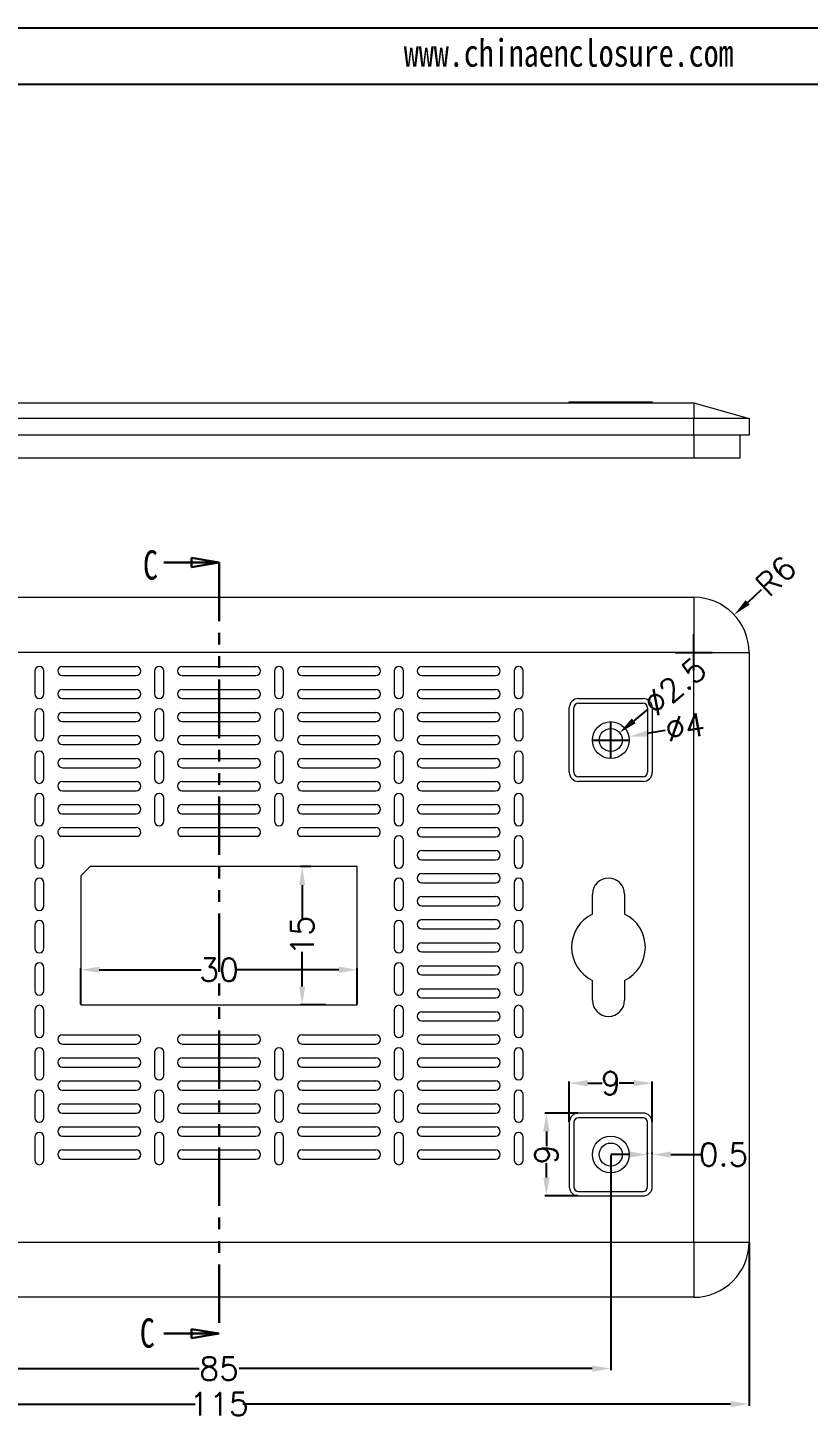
# Model space of a CAD drawing. Header units: inches. Extents: x 1765 to 3463, y 573 to 848.
# Drawn here: x 1856.5 to 1941.1, y 678.7 to 829.7 of the extents above; entities that cross this region are included whole.
import ezdxf

# ---------------------------------------------------------------- set-up
doc = ezdxf.new("R2010")
doc.units = ezdxf.units.IN
doc.linetypes.add('PHANTOM', pattern=[12.7, 6.35, -1.27, 1.27, -1.27, 1.27, -1.27])
doc.layers.add('文字', color=81, linetype='Continuous')
doc.styles.add('SLDTEXTSTYLE0', font='TXT', dxfattribs={"width": 0.75})
doc.styles.get("Standard").update_dxf_attribs({"font": 'txt', "bigfont": 'gbcbig.shx'})
doc.styles.add('宋体', font='', dxfattribs={"width": 0.8, "height": 3.5})
doc.styles.get('宋体').set_extended_font_data('SimSun')
doc.dimstyles.new('2.5', dxfattribs={"dimtxt": 2.5, "dimasz": 2, "dimexe": 0.18, "dimexo": 0.0625, "dimgap": 0.09, "dimtad": 0, "dimzin": 12, "dimdsep": 46, "dimtxsty": 'Standard', "dimcen": 2, "dimclrd": 3, "dimclre": 3, "dimadec": 0, "dimazin": 0, "dimtfac": 1, "dimtofl": 0, "dimtmove": 0, "dimatfit": 3, "dimfxl": 1, "dimtolj": 1, "dimtzin": 0, "dimarcsym": 0})

# ---------------------------------------------------------------- blocks, each defined once
blk = doc.blocks.new('_CLOSED')
at = {"color": 0, "linetype": 'ByBlock', "lineweight": -2}
for p, q in [((-1, 0.166667), (0, 0)), ((-1, 0.166667), (-1, -0.166667)), ((0, 0), (-1, -0.166667)), ((0, 0), (-1, 0))]:
    blk.add_line(p, q, dxfattribs=at)
blk = doc.blocks.new('*D261')
at = {"color": 3, "lineweight": -2}
for p, q in [((1819.7, 697.85), (1819.7, 680.14)), ((1934.7, 697.85), (1934.7, 680.14)), ((1821.7, 680.32), (1874.61, 680.32)), ((1932.7, 680.32), (1879.79, 680.32))]:
    blk.add_line(p, q, dxfattribs=at)
at = {"color": 3}
for points in [[(1821.7, 680.65), (1821.7, 679.99), (1819.7, 680.32)], [(1932.7, 680.65), (1932.7, 679.99), (1934.7, 680.32)]]:
    blk.add_solid(points, dxfattribs=at)
at = {"layer": 'Defpoints', "color": 0}
for p in [(1819.7, 697.91), (1934.7, 697.91), (1934.7, 680.32)]:
    blk.add_point(p, dxfattribs=at)
at = {"color": 0, "insert": (1877.2, 680.32), "char_height": 2.5, "attachment_point": 5}
blk.add_mtext('\\A1;115', dxfattribs=at)
blk = doc.blocks.new('*D267')
at = {"color": 3, "lineweight": -2}
for p, q in [((1834.7, 707.35), (1834.7, 683.99)), ((1919.7, 707.35), (1919.7, 683.99)), ((1836.7, 684.17), (1875.03, 684.17)), ((1917.7, 684.17), (1879.38, 684.17))]:
    blk.add_line(p, q, dxfattribs=at)
at = {"color": 3}
for points in [[(1836.7, 684.51), (1836.7, 683.84), (1834.7, 684.17)], [(1917.7, 684.51), (1917.7, 683.84), (1919.7, 684.17)]]:
    blk.add_solid(points, dxfattribs=at)
at = {"layer": 'Defpoints', "color": 0}
for p in [(1834.7, 707.41), (1919.7, 707.41), (1919.7, 684.17)]:
    blk.add_point(p, dxfattribs=at)
at = {"color": 0, "insert": (1877.2, 684.17), "char_height": 2.5, "attachment_point": 5}
blk.add_mtext('\\A1;85', dxfattribs=at)
blk = doc.blocks.new('*D268')
at = {"color": 3, "lineweight": -2}
for p, q in [((1862.2, 723.73), (1862.2, 727.65)), ((1864.2, 727.47), (1875.24, 727.47)), ((1890.2, 727.47), (1879.17, 727.47)), ((1892.2, 723.73), (1892.2, 727.65))]:
    blk.add_line(p, q, dxfattribs=at)
at = {"color": 3}
for points in [[(1864.2, 727.81), (1864.2, 727.14), (1862.2, 727.47)], [(1890.2, 727.81), (1890.2, 727.14), (1892.2, 727.47)]]:
    blk.add_solid(points, dxfattribs=at)
at = {"layer": 'Defpoints', "color": 0}
for p in [(1892.2, 727.47), (1862.2, 723.67), (1892.2, 723.67)]:
    blk.add_point(p, dxfattribs=at)
at = {"color": 0, "insert": (1877.2, 727.47), "char_height": 2.5, "attachment_point": 5}
blk.add_mtext('\\A1;30', dxfattribs=at)
blk = doc.blocks.new('*D269')
at = {"color": 3, "lineweight": -2}
for p, q in [((1887.14, 738.67), (1886.04, 738.67)), ((1886.22, 736.67), (1886.22, 732.92)), ((1886.22, 725.67), (1886.22, 729.41)), ((1888.75, 723.67), (1886.04, 723.67))]:
    blk.add_line(p, q, dxfattribs=at)
at = {"color": 3}
for points in [[(1885.89, 736.67), (1886.55, 736.67), (1886.22, 738.67)], [(1885.89, 725.67), (1886.55, 725.67), (1886.22, 723.67)]]:
    blk.add_solid(points, dxfattribs=at)
at = {"layer": 'Defpoints', "color": 0}
for p in [(1886.22, 738.67), (1887.2, 738.67), (1888.81, 723.67)]:
    blk.add_point(p, dxfattribs=at)
at = {"color": 0, "insert": (1886.22, 731.17), "char_height": 2.5, "attachment_point": 5, "rotation": 90}
blk.add_mtext('\\A1;15', dxfattribs=at)
blk = doc.blocks.new('*D271')
at = {"color": 3, "lineweight": -2}
for p, q in [((1936.02, 768.73), (1934.56, 767.36)), ((1928.7, 759.91), (1928.7, 763.91)), ((1926.7, 761.91), (1930.7, 761.91))]:
    blk.add_line(p, q, dxfattribs=at)
at = {"color": 3}
blk.add_solid([(1934.33, 767.61), (1934.78, 767.12), (1933.09, 766)], dxfattribs=at)
at = {"layer": 'Defpoints', "color": 0}
for p in [(1933.09, 766), (1928.7, 761.91)]:
    blk.add_point(p, dxfattribs=at)
at = {"color": 0, "insert": (1937.61, 770.21), "char_height": 2.5, "attachment_point": 5, "rotation": 42.9715}
blk.add_mtext('\\A1;R6', dxfattribs=at)
blk = doc.blocks.new('*D279')
at = {"color": 3, "lineweight": -2}
for p, q in [((1915.2, 710.97), (1915.2, 715.34)), ((1917.2, 715.16), (1918.78, 715.16)), ((1922.2, 715.16), (1920.63, 715.16)), ((1924.2, 710.97), (1924.2, 715.34))]:
    blk.add_line(p, q, dxfattribs=at)
at = {"color": 3}
for points in [[(1917.2, 715.49), (1917.2, 714.82), (1915.2, 715.16)], [(1922.2, 715.49), (1922.2, 714.82), (1924.2, 715.16)]]:
    blk.add_solid(points, dxfattribs=at)
at = {"layer": 'Defpoints', "color": 0}
for p in [(1924.2, 715.16), (1915.2, 710.91), (1924.2, 710.91)]:
    blk.add_point(p, dxfattribs=at)
at = {"color": 0, "insert": (1919.7, 715.16), "char_height": 2.5, "attachment_point": 5}
blk.add_mtext('\\A1;9', dxfattribs=at)
blk = doc.blocks.new('*D280')
at = {"color": 3, "lineweight": -2}
for p, q in [((1916.14, 711.91), (1912.53, 711.91)), ((1912.71, 709.91), (1912.71, 708.33)), ((1912.71, 704.91), (1912.71, 706.49)), ((1916.14, 702.91), (1912.53, 702.91))]:
    blk.add_line(p, q, dxfattribs=at)
at = {"color": 3}
for points in [[(1912.38, 709.91), (1913.05, 709.91), (1912.71, 711.91)], [(1912.38, 704.91), (1913.05, 704.91), (1912.71, 702.91)]]:
    blk.add_solid(points, dxfattribs=at)
at = {"layer": 'Defpoints', "color": 0}
for p in [(1916.2, 711.91), (1912.71, 702.91), (1916.2, 702.91)]:
    blk.add_point(p, dxfattribs=at)
at = {"color": 0, "insert": (1912.71, 707.41), "char_height": 2.5, "attachment_point": 5, "rotation": 90}
blk.add_mtext('\\A1;9', dxfattribs=at)
blk = doc.blocks.new('*D281')
at = {"color": 3, "lineweight": -2}
for p, q in [((1921.7, 707.41), (1919.7, 707.41)), ((1923.7, 707.47), (1923.7, 707.59)), ((1924.2, 707.47), (1924.2, 707.59)), ((1926.2, 707.41), (1929.55, 707.41))]:
    blk.add_line(p, q, dxfattribs=at)
at = {"color": 3}
for points in [[(1921.7, 707.74), (1921.7, 707.08), (1923.7, 707.41)], [(1926.2, 707.74), (1926.2, 707.08), (1924.2, 707.41)]]:
    blk.add_solid(points, dxfattribs=at)
at = {"layer": 'Defpoints', "color": 0}
for p in [(1923.7, 707.41), (1924.2, 707.41), (1924.2, 707.41)]:
    blk.add_point(p, dxfattribs=at)
at = {"color": 0, "insert": (1931.93, 707.41), "char_height": 2.5, "attachment_point": 5}
blk.add_mtext('\\A1;0.5', dxfattribs=at)
blk = doc.blocks.new('*D288')
at = {"color": 3, "lineweight": -2}
for p, q in [((1923.73, 755.78), (1922.19, 754.5)), ((1919.7, 750.41), (1919.7, 754.41)), ((1917.7, 752.41), (1921.7, 752.41))]:
    blk.add_line(p, q, dxfattribs=at)
at = {"color": 3}
blk.add_solid([(1921.98, 754.75), (1922.41, 754.24), (1920.66, 753.21)], dxfattribs=at)
at = {"layer": 'Defpoints', "color": 0}
for p in [(1920.66, 753.21), (1918.74, 751.61)]:
    blk.add_point(p, dxfattribs=at)
at = {"color": 0, "insert": (1926.67, 758.24), "char_height": 2.5, "attachment_point": 5, "rotation": 39.9162}
blk.add_mtext('\\A1;∅2.5', dxfattribs=at)
blk = doc.blocks.new('*D289')
at = {"color": 3, "lineweight": -2}
for p, q in [((1919.7, 750.41), (1919.7, 754.41)), ((1917.7, 752.41), (1921.7, 752.41)), ((1925.61, 753.45), (1923.64, 753.11))]:
    blk.add_line(p, q, dxfattribs=at)
at = {"color": 3}
blk.add_solid([(1923.58, 753.43), (1923.7, 752.78), (1921.67, 752.76)], dxfattribs=at)
at = {"layer": 'Defpoints', "color": 0}
for p in [(1921.67, 752.76), (1917.73, 752.06)]:
    blk.add_point(p, dxfattribs=at)
at = {"color": 0, "insert": (1927.75, 753.83), "char_height": 2.5, "attachment_point": 5, "rotation": 9.9906}
blk.add_mtext('\\A1;∅4', dxfattribs=at)

msp = doc.modelspace()

# ---------------------------------------------------------------- linework, layer by layer
for p, q in [((1764.615, 829.736), (2127.775, 829.736)), ((1774.012, 823.623), (2121.661, 823.623))]:
    msp.add_line(p, q)
at = {"color": 7, "linetype": 'Continuous', "lineweight": 15}
for p, q in [((1825.702, 789.019), (1928.702, 789.019)), ((1915.202, 789.019), (1915.202, 789.119)), ((1915.202, 789.119), (1916.202, 789.119)), ((1916.202, 789.119), (1916.202, 789.019)), ((1916.202, 789.119), (1923.202, 789.119)), ((1923.202, 789.019), (1923.202, 789.119)), ((1923.202, 789.119), (1924.202, 789.119)), ((1924.202, 789.119), (1924.202, 789.019)), ((1928.702, 789.019), (1928.702, 787.319)), ((1928.702, 789.019), (1934.702, 787.319)), ((1928.702, 787.319), (1825.702, 787.319)), ((1928.702, 785.519), (1928.702, 787.319)), ((1934.702, 787.319), (1928.702, 787.319)), ((1934.702, 787.319), (1934.702, 785.519)), ((1928.702, 785.519), (1825.702, 785.519)), ((1934.702, 785.519), (1928.702, 785.519)), ((1928.702, 785.519), (1928.702, 783.019)), ((1933.702, 785.519), (1933.702, 783.019)), ((1928.702, 783.019), (1825.702, 783.019)), ((1933.702, 783.019), (1928.702, 783.019)), ((1825.702, 767.911), (1928.702, 767.911)), ((1928.702, 767.911), (1928.702, 761.911)), ((1928.702, 761.911), (1825.702, 761.911)), ((1928.702, 697.911), (1928.702, 761.911)), ((1928.702, 761.911), (1934.702, 761.911)), ((1934.702, 761.911), (1934.702, 697.911)), ((1857.202, 759.911), (1857.202, 757.411)), ((1858.202, 757.411), (1858.202, 759.911)), ((1860.202, 760.411), (1868.202, 760.411)), ((1870.202, 759.911), (1870.202, 757.411)), ((1871.202, 757.411), (1871.202, 759.911)), ((1873.202, 760.411), (1881.202, 760.411)), ((1883.202, 759.911), (1883.202, 757.411)), ((1884.202, 757.411), (1884.202, 759.911)), ((1886.202, 760.411), (1894.202, 760.411)), ((1896.202, 759.911), (1896.202, 757.411)), ((1897.202, 757.411), (1897.202, 759.911)), ((1899.202, 760.411), (1907.202, 760.411)), ((1909.202, 759.911), (1909.202, 757.411)), ((1910.202, 757.411), (1910.202, 759.911)), ((1860.202, 759.411), (1868.202, 759.411)), ((1873.202, 759.411), (1881.202, 759.411)), ((1886.202, 759.411), (1894.202, 759.411)), ((1899.202, 759.411), (1907.202, 759.411)), ((1860.202, 757.911), (1868.202, 757.911)), ((1860.202, 756.911), (1868.202, 756.911)), ((1873.202, 757.911), (1881.202, 757.911)), ((1873.202, 756.911), (1881.202, 756.911)), ((1886.202, 757.911), (1894.202, 757.911)), ((1886.202, 756.911), (1894.202, 756.911)), ((1899.202, 757.911), (1907.202, 757.911)), ((1899.202, 756.911), (1907.202, 756.911)), ((1916.202, 756.911), (1923.202, 756.911)), ((1857.202, 755.311), (1857.202, 752.811)), ((1858.202, 752.811), (1858.202, 755.311)), ((1860.202, 755.411), (1868.202, 755.411)), ((1870.202, 755.311), (1870.202, 752.811)), ((1871.202, 752.811), (1871.202, 755.311)), ((1873.202, 755.411), (1881.202, 755.411)), ((1883.202, 755.311), (1883.202, 752.811)), ((1884.202, 752.811), (1884.202, 755.311)), ((1886.202, 755.411), (1894.202, 755.411)), ((1896.202, 755.311), (1896.202, 752.811)), ((1897.202, 752.811), (1897.202, 755.311)), ((1899.202, 755.411), (1907.202, 755.411)), ((1909.202, 755.311), (1909.202, 752.811)), ((1910.202, 752.811), (1910.202, 755.311)), ((1915.202, 748.911), (1915.202, 755.911)), ((1915.702, 748.911), (1915.702, 755.911)), ((1916.202, 756.411), (1923.202, 756.411)), ((1923.702, 755.911), (1923.702, 748.911)), ((1924.202, 755.911), (1924.202, 748.911)), ((1860.202, 754.411), (1868.202, 754.411)), ((1873.202, 754.411), (1881.202, 754.411)), ((1886.202, 754.411), (1894.202, 754.411)), ((1899.202, 754.411), (1907.202, 754.411)), ((1860.202, 752.911), (1868.202, 752.911)), ((1873.202, 752.911), (1881.202, 752.911)), ((1886.202, 752.911), (1894.202, 752.911)), ((1899.202, 752.911), (1907.202, 752.911)), ((1860.202, 751.911), (1868.202, 751.911)), ((1873.202, 751.911), (1881.202, 751.911)), ((1886.202, 751.911), (1894.202, 751.911)), ((1899.202, 751.911), (1907.202, 751.911)), ((1857.202, 750.711), (1857.202, 748.211)), ((1858.202, 748.211), (1858.202, 750.711)), ((1860.202, 750.411), (1868.202, 750.411)), ((1860.202, 749.411), (1868.202, 749.411)), ((1870.202, 750.711), (1870.202, 748.211)), ((1871.202, 748.211), (1871.202, 750.711)), ((1873.202, 750.411), (1881.202, 750.411)), ((1873.202, 749.411), (1881.202, 749.411)), ((1883.202, 750.711), (1883.202, 748.211)), ((1884.202, 748.211), (1884.202, 750.711)), ((1886.202, 750.411), (1894.202, 750.411)), ((1886.202, 749.411), (1894.202, 749.411)), ((1896.202, 750.711), (1896.202, 748.211)), ((1897.202, 748.211), (1897.202, 750.711)), ((1899.202, 750.411), (1907.202, 750.411)), ((1899.202, 749.411), (1907.202, 749.411)), ((1909.202, 750.711), (1909.202, 748.211)), ((1910.202, 748.211), (1910.202, 750.711)), ((1860.202, 747.911), (1868.202, 747.911)), ((1873.202, 747.911), (1881.202, 747.911)), ((1886.202, 747.911), (1894.202, 747.911)), ((1899.202, 747.911), (1907.202, 747.911)), ((1923.202, 748.411), (1916.202, 748.411)), ((1923.202, 747.911), (1916.202, 747.911)), ((1860.202, 746.911), (1868.202, 746.911)), ((1873.202, 746.911), (1881.202, 746.911)), ((1886.202, 746.911), (1894.202, 746.911)), ((1899.202, 746.911), (1907.202, 746.911)), ((1857.202, 746.111), (1857.202, 743.611)), ((1858.202, 743.611), (1858.202, 746.111)), ((1860.202, 745.411), (1868.202, 745.411)), ((1870.202, 746.111), (1870.202, 743.611)), ((1871.202, 743.611), (1871.202, 746.111)), ((1873.202, 745.411), (1881.202, 745.411)), ((1883.202, 746.111), (1883.202, 743.611)), ((1884.202, 743.611), (1884.202, 746.111)), ((1886.202, 745.411), (1894.202, 745.411)), ((1896.202, 746.111), (1896.202, 743.611)), ((1897.202, 743.611), (1897.202, 746.111)), ((1899.202, 745.411), (1907.202, 745.411)), ((1909.202, 746.111), (1909.202, 743.611)), ((1910.202, 743.611), (1910.202, 746.111)), ((1860.202, 744.411), (1868.202, 744.411)), ((1873.202, 744.411), (1881.202, 744.411)), ((1886.202, 744.411), (1894.202, 744.411)), ((1899.202, 744.411), (1907.202, 744.411)), ((1868.385, 741.946), (1860.019, 741.946)), ((1860.202, 742.911), (1868.202, 742.911)), ((1881.385, 741.946), (1873.019, 741.946)), ((1873.202, 742.911), (1881.202, 742.911)), ((1894.385, 741.946), (1886.019, 741.946)), ((1886.202, 742.911), (1894.202, 742.911)), ((1899.202, 742.911), (1907.202, 742.911)), ((1899.202, 741.911), (1907.202, 741.911)), ((1857.202, 741.511), (1857.202, 739.011)), ((1858.202, 739.011), (1858.202, 741.511)), ((1896.202, 741.511), (1896.202, 739.011)), ((1897.202, 739.011), (1897.202, 741.511)), ((1899.202, 740.411), (1907.202, 740.411)), ((1909.202, 741.511), (1909.202, 739.011)), ((1910.202, 739.011), (1910.202, 741.511)), ((1899.202, 739.411), (1907.202, 739.411)), ((1862.202, 737.666), (1863.202, 738.666)), ((1862.202, 737.666), (1862.202, 723.666)), ((1892.202, 738.666), (1863.202, 738.666)), ((1892.202, 723.666), (1892.202, 738.666)), ((1899.202, 737.911), (1907.202, 737.911)), ((1857.202, 736.911), (1857.202, 734.411)), ((1858.202, 734.411), (1858.202, 736.911)), ((1896.202, 736.911), (1896.202, 734.411)), ((1897.202, 734.411), (1897.202, 736.911)), ((1899.202, 736.911), (1907.202, 736.911)), ((1909.202, 736.911), (1909.202, 734.411)), ((1910.202, 734.411), (1910.202, 736.911)), ((1917.702, 733.508), (1917.702, 735.661)), ((1921.202, 735.661), (1921.202, 733.508)), ((1899.202, 735.411), (1907.202, 735.411)), ((1899.202, 734.411), (1907.202, 734.411)), ((1899.202, 732.911), (1907.202, 732.911)), ((1857.202, 732.311), (1857.202, 729.811)), ((1858.202, 729.811), (1858.202, 732.311)), ((1896.202, 732.311), (1896.202, 729.811)), ((1897.202, 729.811), (1897.202, 732.311)), ((1899.202, 731.911), (1907.202, 731.911)), ((1909.202, 732.311), (1909.202, 729.811)), ((1910.202, 729.811), (1910.202, 732.311)), ((1899.202, 730.411), (1907.202, 730.411)), ((1899.202, 729.411), (1907.202, 729.411)), ((1857.202, 727.711), (1857.202, 725.211)), ((1858.202, 725.211), (1858.202, 727.711)), ((1896.202, 727.711), (1896.202, 725.211)), ((1897.202, 725.211), (1897.202, 727.711)), ((1899.202, 727.911), (1907.202, 727.911)), ((1899.202, 726.911), (1907.202, 726.911)), ((1909.202, 727.711), (1909.202, 725.211)), ((1910.202, 725.211), (1910.202, 727.711)), ((1899.202, 725.411), (1907.202, 725.411)), ((1917.702, 724.161), (1917.702, 726.314)), ((1921.202, 726.314), (1921.202, 724.161)), ((1862.202, 723.666), (1892.202, 723.666)), ((1899.202, 724.411), (1907.202, 724.411)), ((1857.202, 723.111), (1857.202, 720.611)), ((1858.202, 720.611), (1858.202, 723.111)), ((1896.202, 723.111), (1896.202, 720.611)), ((1897.202, 720.611), (1897.202, 723.111)), ((1899.202, 722.911), (1907.202, 722.911)), ((1909.202, 723.111), (1909.202, 720.611)), ((1910.202, 720.611), (1910.202, 723.111)), ((1899.202, 721.911), (1907.202, 721.911)), ((1860.202, 720.411), (1868.202, 720.411)), ((1860.202, 719.411), (1868.202, 719.411)), ((1873.202, 720.411), (1881.202, 720.411)), ((1873.202, 719.411), (1881.202, 719.411)), ((1886.202, 720.411), (1894.202, 720.411)), ((1886.202, 719.411), (1894.202, 719.411)), ((1899.202, 720.411), (1907.202, 720.411)), ((1899.202, 719.411), (1907.202, 719.411)), ((1857.202, 718.511), (1857.202, 716.011)), ((1858.202, 716.011), (1858.202, 718.511)), ((1860.202, 717.911), (1868.202, 717.911)), ((1870.202, 718.511), (1870.202, 716.011)), ((1871.202, 716.011), (1871.202, 718.511)), ((1873.202, 717.911), (1881.202, 717.911)), ((1883.202, 718.511), (1883.202, 716.011)), ((1884.202, 716.011), (1884.202, 718.511)), ((1886.202, 717.911), (1894.202, 717.911)), ((1896.202, 718.511), (1896.202, 716.011)), ((1897.202, 716.011), (1897.202, 718.511)), ((1899.202, 717.911), (1907.202, 717.911)), ((1909.202, 718.511), (1909.202, 716.011)), ((1910.202, 716.011), (1910.202, 718.511)), ((1860.202, 716.911), (1868.202, 716.911)), ((1873.202, 716.911), (1881.202, 716.911)), ((1886.202, 716.911), (1894.202, 716.911)), ((1899.202, 716.911), (1907.202, 716.911)), ((1860.202, 715.411), (1868.202, 715.411)), ((1873.202, 715.411), (1881.202, 715.411)), ((1886.202, 715.411), (1894.202, 715.411)), ((1899.202, 715.411), (1907.202, 715.411)), ((1857.202, 713.911), (1857.202, 711.411)), ((1858.202, 711.411), (1858.202, 713.911)), ((1860.202, 714.411), (1868.202, 714.411)), ((1870.202, 713.911), (1870.202, 711.411)), ((1871.202, 711.411), (1871.202, 713.911)), ((1873.202, 714.411), (1881.202, 714.411)), ((1883.202, 713.911), (1883.202, 711.411)), ((1884.202, 711.411), (1884.202, 713.911)), ((1886.202, 714.411), (1894.202, 714.411)), ((1896.202, 713.911), (1896.202, 711.411)), ((1897.202, 711.411), (1897.202, 713.911)), ((1899.202, 714.411), (1907.202, 714.411)), ((1909.202, 713.911), (1909.202, 711.411)), ((1910.202, 711.411), (1910.202, 713.911)), ((1860.202, 712.911), (1868.202, 712.911)), ((1860.202, 711.911), (1868.202, 711.911)), ((1873.202, 712.911), (1881.202, 712.911)), ((1873.202, 711.911), (1881.202, 711.911)), ((1886.202, 712.911), (1894.202, 712.911)), ((1886.202, 711.911), (1894.202, 711.911)), ((1899.202, 712.911), (1907.202, 712.911)), ((1899.202, 711.911), (1907.202, 711.911)), ((1923.202, 711.911), (1916.202, 711.911)), ((1860.202, 710.411), (1868.202, 710.411)), ((1873.202, 710.411), (1881.202, 710.411)), ((1886.202, 710.411), (1894.202, 710.411)), ((1899.202, 710.411), (1907.202, 710.411)), ((1915.202, 710.911), (1915.202, 703.911)), ((1915.702, 710.911), (1915.702, 703.911)), ((1923.202, 711.411), (1916.202, 711.411)), ((1923.702, 703.911), (1923.702, 710.911)), ((1924.202, 703.911), (1924.202, 710.911)), ((1857.202, 709.311), (1857.202, 706.811)), ((1858.202, 706.811), (1858.202, 709.311)), ((1860.202, 709.411), (1868.202, 709.411)), ((1870.202, 709.311), (1870.202, 706.811)), ((1871.202, 706.811), (1871.202, 709.311)), ((1873.202, 709.411), (1881.202, 709.411)), ((1883.202, 709.311), (1883.202, 706.811)), ((1884.202, 706.811), (1884.202, 709.311)), ((1886.202, 709.411), (1894.202, 709.411)), ((1896.202, 709.311), (1896.202, 706.811)), ((1897.202, 706.811), (1897.202, 709.311)), ((1899.202, 709.411), (1907.202, 709.411)), ((1909.202, 709.311), (1909.202, 706.811)), ((1910.202, 706.811), (1910.202, 709.311)), ((1860.202, 707.911), (1868.202, 707.911)), ((1873.202, 707.911), (1881.202, 707.911)), ((1886.202, 707.911), (1894.202, 707.911)), ((1899.202, 707.911), (1907.202, 707.911)), ((1860.202, 706.911), (1868.202, 706.911)), ((1873.202, 706.911), (1881.202, 706.911)), ((1886.202, 706.911), (1894.202, 706.911)), ((1899.202, 706.911), (1907.202, 706.911)), ((1916.202, 703.411), (1923.202, 703.411)), ((1916.202, 702.911), (1923.202, 702.911)), ((1825.702, 697.911), (1928.702, 697.911)), ((1928.702, 697.911), (1934.702, 697.911)), ((1928.702, 697.911), (1928.702, 691.911)), ((1928.702, 691.911), (1825.702, 691.911))]:
    msp.add_line(p, q, dxfattribs=at)
at = {"color": 7, "linetype": 'Continuous', "lineweight": 30}
for p, q in [((1871.202, 771.683), (1877.202, 771.683)), ((1871.202, 687.968), (1877.202, 687.968))]:
    msp.add_line(p, q, dxfattribs=at)
at = {"color": 1, "linetype": 'PHANTOM', "lineweight": 30}
msp.add_line((1877.202, 771.683), (1877.202, 687.968), dxfattribs=at)
at = {"color": 7, "linetype": 'Continuous', "lineweight": 15}
for centre, radius in [((1919.702, 752.411), 2), ((1919.702, 752.411), 1.25), ((1919.702, 707.411), 2), ((1919.702, 707.411), 1.25)]:
    msp.add_circle(centre, radius, dxfattribs=at)
for centre, radius, start, end in [((1928.702, 761.911), 6, 0, 90), ((1857.702, 759.911), 0.5, 0, 180), ((1860.202, 759.911), 0.5, 90, 270), ((1868.202, 759.911), 0.5, 270, 90), ((1870.702, 759.911), 0.5, 0, 180), ((1873.202, 759.911), 0.5, 90, 270), ((1881.202, 759.911), 0.5, 270, 90), ((1883.702, 759.911), 0.5, 0, 180), ((1886.202, 759.911), 0.5, 90, 270), ((1894.202, 759.911), 0.5, 270, 90), ((1896.702, 759.911), 0.5, 0, 180), ((1899.202, 759.911), 0.5, 90, 270), ((1907.202, 759.911), 0.5, 270, 90), ((1909.702, 759.911), 0.5, 0, 180), ((1857.702, 757.411), 0.5, 180, 0), ((1860.202, 757.411), 0.5, 90, 270), ((1868.202, 757.411), 0.5, 270, 90), ((1870.702, 757.411), 0.5, 180, 0), ((1873.202, 757.411), 0.5, 90, 270), ((1881.202, 757.411), 0.5, 270, 90), ((1883.702, 757.411), 0.5, 180, 0), ((1886.202, 757.411), 0.5, 90, 270), ((1894.202, 757.411), 0.5, 270, 90), ((1896.702, 757.411), 0.5, 180, 0), ((1899.202, 757.411), 0.5, 90, 270), ((1907.202, 757.411), 0.5, 270, 90), ((1909.702, 757.411), 0.5, 180, 0), ((1916.202, 755.911), 1, 90, 180), ((1923.202, 755.911), 1, 0, 90), ((1857.702, 755.311), 0.5, 0, 180), ((1860.202, 754.911), 0.5, 90, 270), ((1868.202, 754.911), 0.5, 270, 90), ((1870.702, 755.311), 0.5, 0, 180), ((1873.202, 754.911), 0.5, 90, 270), ((1881.202, 754.911), 0.5, 270, 90), ((1883.702, 755.311), 0.5, 0, 180), ((1886.202, 754.911), 0.5, 90, 270), ((1894.202, 754.911), 0.5, 270, 90), ((1896.702, 755.311), 0.5, 0, 180), ((1899.202, 754.911), 0.5, 90, 270), ((1907.202, 754.911), 0.5, 270, 90), ((1909.702, 755.311), 0.5, 0, 180), ((1916.202, 755.911), 0.5, 90, 180), ((1923.202, 755.911), 0.5, 0, 90), ((1857.702, 752.811), 0.5, 180, 0), ((1860.202, 752.411), 0.5, 90, 270), ((1868.202, 752.411), 0.5, 270, 90), ((1870.702, 752.811), 0.5, 180, 0), ((1873.202, 752.411), 0.5, 90, 270), ((1881.202, 752.411), 0.5, 270, 90), ((1883.702, 752.811), 0.5, 180, 0), ((1886.202, 752.411), 0.5, 90, 270), ((1894.202, 752.411), 0.5, 270, 90), ((1896.702, 752.811), 0.5, 180, 0), ((1899.202, 752.411), 0.5, 90, 270), ((1907.202, 752.411), 0.5, 270, 90), ((1909.702, 752.811), 0.5, 180, 0), ((1857.702, 750.711), 0.5, 0, 180), ((1870.702, 750.711), 0.5, 0, 180), ((1883.702, 750.711), 0.5, 0, 180), ((1896.702, 750.711), 0.5, 0, 180), ((1909.702, 750.711), 0.5, 0, 180), ((1860.202, 749.911), 0.5, 90, 270), ((1868.202, 749.911), 0.5, 270, 90), ((1873.202, 749.911), 0.5, 90, 270), ((1881.202, 749.911), 0.5, 270, 90), ((1886.202, 749.911), 0.5, 90, 270), ((1894.202, 749.911), 0.5, 270, 90), ((1899.202, 749.911), 0.5, 90, 270), ((1907.202, 749.911), 0.5, 270, 90), ((1857.702, 748.211), 0.5, 180, 0), ((1860.202, 747.411), 0.5, 90, 270), ((1868.202, 747.411), 0.5, 270, 90), ((1870.702, 748.211), 0.5, 180, 0), ((1873.202, 747.411), 0.5, 90, 270), ((1881.202, 747.411), 0.5, 270, 90), ((1883.702, 748.211), 0.5, 180, 0), ((1886.202, 747.411), 0.5, 90, 270), ((1894.202, 747.411), 0.5, 270, 90), ((1896.702, 748.211), 0.5, 180, 0), ((1899.202, 747.411), 0.5, 90, 270), ((1907.202, 747.411), 0.5, 270, 90), ((1909.702, 748.211), 0.5, 180, 0), ((1916.202, 748.911), 1, 180, 270), ((1916.202, 748.911), 0.5, 180, 270), ((1923.202, 748.911), 1, 270, 0), ((1923.202, 748.911), 0.5, 270, 0), ((1857.702, 746.111), 0.5, 0, 180), ((1870.702, 746.111), 0.5, 0, 180), ((1883.702, 746.111), 0.5, 0, 180), ((1896.702, 746.111), 0.5, 0, 180), ((1909.702, 746.111), 0.5, 0, 180), ((1860.202, 744.911), 0.5, 90, 270), ((1868.202, 744.911), 0.5, 270, 90), ((1873.202, 744.911), 0.5, 90, 270), ((1881.202, 744.911), 0.5, 270, 90), ((1886.202, 744.911), 0.5, 90, 270), ((1894.202, 744.911), 0.5, 270, 90), ((1899.202, 744.911), 0.5, 90, 270), ((1907.202, 744.911), 0.5, 270, 90), ((1857.702, 743.611), 0.5, 180, 0), ((1870.702, 743.611), 0.5, 180, 0), ((1883.702, 743.611), 0.5, 180, 0), ((1896.702, 743.611), 0.5, 180, 0), ((1909.702, 743.611), 0.5, 180, 0), ((1857.702, 741.511), 0.5, 0, 180), ((1860.202, 742.411), 0.5, 90, 248.49399), ((1868.202, 742.411), 0.5, 291.50601, 90), ((1873.202, 742.411), 0.5, 90, 248.49399), ((1881.202, 742.411), 0.5, 291.50601, 90), ((1886.202, 742.411), 0.5, 90, 248.49399), ((1894.202, 742.411), 0.5, 291.50601, 90), ((1896.702, 741.511), 0.5, 0, 180), ((1899.202, 742.411), 0.5, 90, 270), ((1907.202, 742.411), 0.5, 270, 90), ((1909.702, 741.511), 0.5, 0, 180), ((1899.202, 739.911), 0.5, 90, 270), ((1907.202, 739.911), 0.5, 270, 90), ((1857.702, 739.011), 0.5, 180, 0), ((1896.702, 739.011), 0.5, 180, 0), ((1909.702, 739.011), 0.5, 180, 0), ((1857.702, 736.911), 0.5, 0, 180), ((1896.702, 736.911), 0.5, 0, 180), ((1899.202, 737.411), 0.5, 90, 270), ((1907.202, 737.411), 0.5, 270, 90), ((1909.702, 736.911), 0.5, 0, 180), ((1919.452, 735.661), 1.75, 0, 180), ((1857.702, 734.411), 0.5, 180, 0), ((1896.702, 734.411), 0.5, 180, 0), ((1899.202, 734.911), 0.5, 90, 270), ((1907.202, 734.911), 0.5, 270, 90), ((1909.702, 734.411), 0.5, 180, 0), ((1857.702, 732.311), 0.5, 0, 180), ((1896.702, 732.311), 0.5, 0, 180), ((1899.202, 732.411), 0.5, 90, 270), ((1907.202, 732.411), 0.5, 270, 90), ((1909.702, 732.311), 0.5, 0, 180), ((1919.452, 729.911), 4, 115.94448, 244.05552), ((1919.452, 729.911), 4, 295.94448, 64.05552), ((1857.702, 729.811), 0.5, 180, 0), ((1896.702, 729.811), 0.5, 180, 0), ((1899.202, 729.911), 0.5, 90, 270), ((1907.202, 729.911), 0.5, 270, 90), ((1909.702, 729.811), 0.5, 180, 0), ((1857.702, 727.711), 0.5, 0, 180), ((1896.702, 727.711), 0.5, 0, 180), ((1909.702, 727.711), 0.5, 0, 180), ((1899.202, 727.411), 0.5, 90, 270), ((1907.202, 727.411), 0.5, 270, 90), ((1857.702, 725.211), 0.5, 180, 0), ((1896.702, 725.211), 0.5, 180, 0), ((1899.202, 724.911), 0.5, 90, 270), ((1907.202, 724.911), 0.5, 270, 90), ((1909.702, 725.211), 0.5, 180, 0), ((1857.702, 723.111), 0.5, 0, 180), ((1896.702, 723.111), 0.5, 0, 180), ((1909.702, 723.111), 0.5, 0, 180), ((1919.452, 724.161), 1.75, 180, 0), ((1899.202, 722.411), 0.5, 90, 270), ((1907.202, 722.411), 0.5, 270, 90), ((1857.702, 720.611), 0.5, 180, 0), ((1896.702, 720.611), 0.5, 180, 0), ((1909.702, 720.611), 0.5, 180, 0), ((1860.202, 719.911), 0.5, 90, 270), ((1868.202, 719.911), 0.5, 270, 90), ((1873.202, 719.911), 0.5, 90, 270), ((1881.202, 719.911), 0.5, 270, 90), ((1886.202, 719.911), 0.5, 90, 270), ((1894.202, 719.911), 0.5, 270, 90), ((1899.202, 719.911), 0.5, 90, 270), ((1907.202, 719.911), 0.5, 270, 90), ((1857.702, 718.511), 0.5, 0, 180), ((1860.202, 717.411), 0.5, 90, 270), ((1868.202, 717.411), 0.5, 270, 90), ((1870.702, 718.511), 0.5, 0, 180), ((1873.202, 717.411), 0.5, 90, 270), ((1881.202, 717.411), 0.5, 270, 90), ((1883.702, 718.511), 0.5, 0, 180), ((1886.202, 717.411), 0.5, 90, 270), ((1894.202, 717.411), 0.5, 270, 90), ((1896.702, 718.511), 0.5, 0, 180), ((1899.202, 717.411), 0.5, 90, 270), ((1907.202, 717.411), 0.5, 270, 90), ((1909.702, 718.511), 0.5, 0, 180), ((1857.702, 716.011), 0.5, 180, 0), ((1870.702, 716.011), 0.5, 180, 0), ((1883.702, 716.011), 0.5, 180, 0), ((1896.702, 716.011), 0.5, 180, 0), ((1909.702, 716.011), 0.5, 180, 0), ((1860.202, 714.911), 0.5, 90, 270), ((1868.202, 714.911), 0.5, 270, 90), ((1873.202, 714.911), 0.5, 90, 270), ((1881.202, 714.911), 0.5, 270, 90), ((1886.202, 714.911), 0.5, 90, 270), ((1894.202, 714.911), 0.5, 270, 90), ((1899.202, 714.911), 0.5, 90, 270), ((1907.202, 714.911), 0.5, 270, 90), ((1857.702, 713.911), 0.5, 0, 180), ((1870.702, 713.911), 0.5, 0, 180), ((1883.702, 713.911), 0.5, 0, 180), ((1896.702, 713.911), 0.5, 0, 180), ((1909.702, 713.911), 0.5, 0, 180), ((1860.202, 712.411), 0.5, 90, 270), ((1868.202, 712.411), 0.5, 270, 90), ((1873.202, 712.411), 0.5, 90, 270), ((1881.202, 712.411), 0.5, 270, 90), ((1886.202, 712.411), 0.5, 90, 270), ((1894.202, 712.411), 0.5, 270, 90), ((1899.202, 712.411), 0.5, 90, 270), ((1907.202, 712.411), 0.5, 270, 90), ((1916.202, 710.911), 1, 90, 180), ((1923.202, 710.911), 1, 0, 90), ((1857.702, 711.411), 0.5, 180, 0), ((1860.202, 709.911), 0.5, 90, 270), ((1868.202, 709.911), 0.5, 270, 90), ((1870.702, 711.411), 0.5, 180, 0), ((1873.202, 709.911), 0.5, 90, 270), ((1881.202, 709.911), 0.5, 270, 90), ((1883.702, 711.411), 0.5, 180, 0), ((1886.202, 709.911), 0.5, 90, 270), ((1894.202, 709.911), 0.5, 270, 90), ((1896.702, 711.411), 0.5, 180, 0), ((1899.202, 709.911), 0.5, 90, 270), ((1907.202, 709.911), 0.5, 270, 90), ((1909.702, 711.411), 0.5, 180, 0), ((1916.202, 710.911), 0.5, 90, 180), ((1923.202, 710.911), 0.5, 0, 90), ((1857.702, 709.311), 0.5, 0, 180), ((1870.702, 709.311), 0.5, 0, 180), ((1883.702, 709.311), 0.5, 0, 180), ((1896.702, 709.311), 0.5, 0, 180), ((1909.702, 709.311), 0.5, 0, 180), ((1860.202, 707.411), 0.5, 90, 270), ((1868.202, 707.411), 0.5, 270, 90), ((1873.202, 707.411), 0.5, 90, 270), ((1881.202, 707.411), 0.5, 270, 90), ((1886.202, 707.411), 0.5, 90, 270), ((1894.202, 707.411), 0.5, 270, 90), ((1899.202, 707.411), 0.5, 90, 270), ((1907.202, 707.411), 0.5, 270, 90), ((1857.702, 706.811), 0.5, 180, 0), ((1870.702, 706.811), 0.5, 180, 0), ((1883.702, 706.811), 0.5, 180, 0), ((1896.702, 706.811), 0.5, 180, 0), ((1909.702, 706.811), 0.5, 180, 0), ((1916.202, 703.911), 1, 180, 270), ((1916.202, 703.911), 0.5, 180, 270), ((1923.202, 703.911), 0.5, 270, 0), ((1923.202, 703.911), 1, 270, 0), ((1928.702, 697.911), 6, 270, 0)]:
    msp.add_arc(centre, radius, start, end, dxfattribs=at)

# ---------------------------------------------------------------- block references
at = {"color": 7, "linetype": 'Continuous', "lineweight": 30, "xscale": 3, "yscale": 3, "zscale": 0.5}
for p in [(1877.202, 771.683), (1877.202, 687.968)]:
    msp.add_blockref('_CLOSED', p, dxfattribs=at)

# ---------------------------------------------------------------- texts
at = {"color": 7, "linetype": 'Continuous', "char_height": 3.175, "attachment_point": 1, "style": 'SLDTEXTSTYLE0'}
for insert in [(1868.948, 773.009), (1868.604, 689.619)]:
    msp.add_mtext('C', dxfattribs=dict(at, insert=insert))
at = {"layer": '文字', "color": 0, "insert": (1897.244, 828.504), "char_height": 2.98897, "width": 52.51334, "attachment_point": 1, "style": '宋体'}
msp.add_mtext('www.chinaenclosure.com', dxfattribs=at)

# ---------------------------------------------------------------- dimensions: what is measured, and where the dimension line sits
dim = msp.add_radius_dim(center=(1928.702, 761.911), mpoint=(1933.092, 766.001), dimstyle='2.5')
dim.commit()
dim.dimension.update_dxf_attribs({"geometry": '*D271', "text_midpoint": (1937.609, 770.209)})
for p1, p2, picture, middle in [((1918.743, 751.609), (1920.661, 753.213), '*D288', (1926.674, 758.244)), ((1917.733, 752.064), (1921.672, 752.758), '*D289', (1927.752, 753.829))]:
    dim = msp.add_diameter_dim_2p(p1=p1, p2=p2, dimstyle='2.5')
    dim.commit()
    dim.dimension.update_dxf_attribs({"geometry": picture, "text_midpoint": middle})
for base, p1, p2, picture, middle in [((1886.221, 738.666), (1888.808, 723.666), (1887.204, 738.666), '*D269', (1886.221, 731.166)), ((1912.712, 702.911), (1916.202, 711.911), (1916.202, 702.911), '*D280', (1912.712, 707.411))]:
    dim = msp.add_linear_dim(base=base, p1=p1, p2=p2, angle=90, dimstyle='2.5')
    dim.commit()
    dim.dimension.update_dxf_attribs({"geometry": picture, "text_midpoint": middle})
for base, p1, p2, picture, middle in [((1892.202, 727.473), (1862.202, 723.666), (1892.202, 723.666), '*D268', (1877.202, 727.473)), ((1934.702, 680.32), (1819.702, 697.911), (1934.702, 697.911), '*D261', (1877.202, 680.32))]:
    dim = msp.add_linear_dim(base=base, p1=p1, p2=p2, dimstyle='2.5')
    dim.commit()
    dim.dimension.update_dxf_attribs({"geometry": picture, "text_midpoint": middle, "dimtype": 160})
for base, p1, p2, picture, middle in [((1924.202, 715.155), (1915.202, 710.911), (1924.202, 710.911), '*D279', (1919.702, 715.155)), ((1919.702, 684.174), (1834.702, 707.411), (1919.702, 707.411), '*D267', (1877.202, 684.174))]:
    dim = msp.add_linear_dim(base=base, p1=p1, p2=p2, dimstyle='2.5')
    dim.commit()
    dim.dimension.update_dxf_attribs({"geometry": picture, "text_midpoint": middle})
dim = msp.add_linear_dim(base=(1924.202, 707.411), p1=(1923.702, 707.411), p2=(1924.202, 707.411), text='0<>', dimstyle='2.5')
dim.commit()
dim.dimension.update_dxf_attribs({"geometry": '*D281', "text_midpoint": (1931.927, 707.411), "dimtype": 160})

doc.saveas('drawing.dxf')
